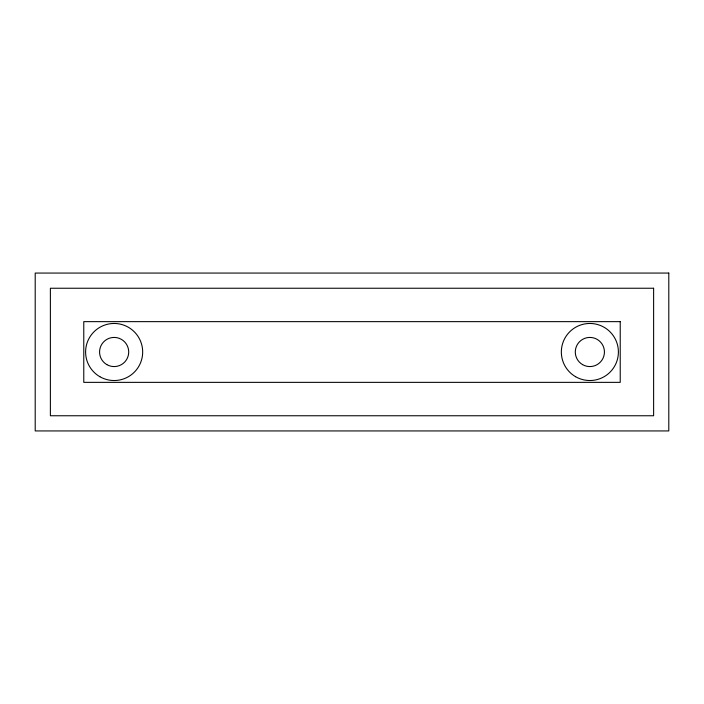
<?xml version="1.0" encoding="UTF-8"?>
<svg xmlns="http://www.w3.org/2000/svg" width="704" height="704" viewBox="0 0 704 704"><rect width="100%" height="100%" fill="white"/><g stroke="black" fill="none" stroke-linecap="round" stroke-linejoin="round"><path stroke-width="1.06" d="M668.8 273.064L35.2 273.064L35.2 430.936L668.8 430.936L668.8 273.064M653.62 288.244L50.38 288.244L50.38 415.756L653.62 415.756L653.62 288.244M620.224 321.64L83.776 321.64L83.776 382.36L620.224 382.36L620.224 321.64M575.599 376.71A28.538 28.538 0 0 0 618.402 352A28.538 28.538 0 0 0 575.599 327.29A28.538 28.538 0 0 0 575.599 376.71M99.862 376.71A28.538 28.538 0 0 0 142.674 352A28.538 28.538 0 0 0 99.862 327.29A28.538 28.538 0 0 0 99.862 376.71M582.578 364.619A14.573 14.573 0 0 0 604.437 352A14.573 14.573 0 0 0 582.578 339.381A14.573 14.573 0 0 0 582.578 364.619M106.85 364.619A14.573 14.573 0 0 0 128.709 352A14.573 14.573 0 0 0 106.85 339.381A14.573 14.573 0 0 0 106.85 364.619"/></g></svg>
